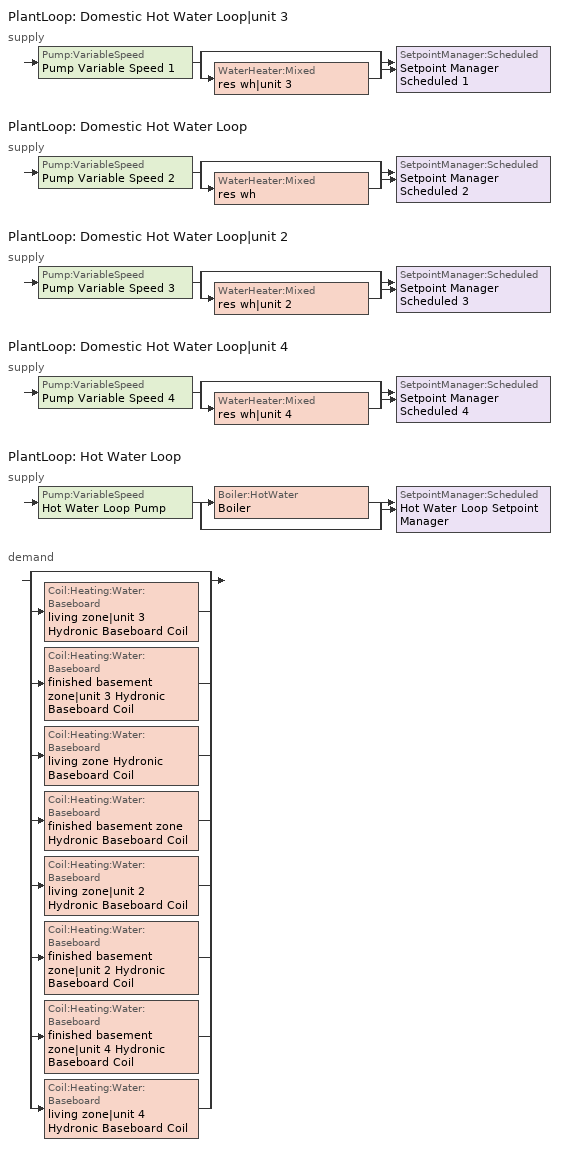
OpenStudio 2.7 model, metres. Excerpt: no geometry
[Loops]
PlantLoop 'Domestic Hot Water Loop|unit 3'
 supply: Pump:VariableSpeed 'Pump Variable Speed 1' > split
  | bypass
  | WaterHeater:Mixed 'res wh|unit 3'
  join > SetpointManager:Scheduled 'Setpoint Manager Scheduled 1'
PlantLoop 'Domestic Hot Water Loop'
 supply: Pump:VariableSpeed 'Pump Variable Speed 2' > split
  | bypass
  | WaterHeater:Mixed 'res wh'
  join > SetpointManager:Scheduled 'Setpoint Manager Scheduled 2'
PlantLoop 'Domestic Hot Water Loop|unit 2'
 supply: Pump:VariableSpeed 'Pump Variable Speed 3' > split
  | bypass
  | WaterHeater:Mixed 'res wh|unit 2'
  join > SetpointManager:Scheduled 'Setpoint Manager Scheduled 3'
PlantLoop 'Domestic Hot Water Loop|unit 4'
 supply: Pump:VariableSpeed 'Pump Variable Speed 4' > split
  | bypass
  | WaterHeater:Mixed 'res wh|unit 4'
  join > SetpointManager:Scheduled 'Setpoint Manager Scheduled 4'
PlantLoop 'Hot Water Loop'
 supply: Pump:VariableSpeed 'Hot Water Loop Pump' > split
  | Boiler:HotWater 'Boiler'
  | bypass
  join > SetpointManager:Scheduled 'Hot Water Loop Setpoint Manager'
 demand: split
  | bypass
  | Coil:Heating:Water:Baseboard 'living zone|unit 3 Hydronic Baseboard Coil'
  | Coil:Heating:Water:Baseboard 'finished basement zone|unit 3 Hydronic Baseboard Coil'
  | Coil:Heating:Water:Baseboard 'living zone Hydronic Baseboard Coil'
  | Coil:Heating:Water:Baseboard 'finished basement zone Hydronic Baseboard Coil'
  | Coil:Heating:Water:Baseboard 'living zone|unit 2 Hydronic Baseboard Coil'
  | Coil:Heating:Water:Baseboard 'finished basement zone|unit 2 Hydronic Baseboard Coil'
  | Coil:Heating:Water:Baseboard 'finished basement zone|unit 4 Hydronic Baseboard Coil'
  | Coil:Heating:Water:Baseboard 'living zone|unit 4 Hydronic Baseboard Coil'
[Sizing:Zone] Zone Cooling Design Supply Air Temperature Input Method=SupplyAirTemperature; Zone Cooling Design Supply Air Temperature {C}=14; Zone Cooling Design Supply Air Temperature Difference {deltaC}=11.11; Zone Heating Design Supply Air Temperature Input Method=SupplyAirTemperature; Zone Heating Design Supply Air Temperature {C}=40; Zone Heating Design Supply Air Temperature Difference {deltaC}=11.11; Zone Cooling Design Supply Air Humidity Ratio {kg-H2O/kg-air}=0.0085; Zone Heating Design Supply Air Humidity Ratio {kg-H2O/kg-air}=0.008; Cooling Design Air Flow Method=DesignDay; Heating Design Air Flow Method=DesignDay; Account for Dedicated Outdoor Air System=No; Dedicated Outdoor Air System Control Strategy=NeutralSupplyAir; Dedicated Outdoor Air Low Setpoint Temperature for Design {C}=autosize; Dedicated Outdoor Air High Setpoint Temperature for Design {C}=autosize
living zone; living zone|unit 2; living zone|unit 3; living zone|unit 4; finished basement zone; finished basement zone|unit 2; finished basement zone|unit 3; finished basement zone|unit 4
[Zone equipment]
living zone: living zone Hydronic Baseboard
living zone|unit 2: living zone|unit 2 Hydronic Baseboard
living zone|unit 3: living zone|unit 3 Hydronic Baseboard
living zone|unit 4: living zone|unit 4 Hydronic Baseboard
finished basement zone: finished basement zone Hydronic Baseboard
finished basement zone|unit 2: finished basement zone|unit 2 Hydronic Baseboard
finished basement zone|unit 3: finished basement zone|unit 3 Hydronic Baseboard
finished basement zone|unit 4: finished basement zone|unit 4 Hydronic Baseboard
[PlantLoop] Glycol Concentration=0; Load Distribution Scheme=Optimal
Name | Maximum Loop Flow Rate {m3/s} | Plant Loop Volume {m3} | Fluid Type | Minimum Loop Temperature {C}
Domestic Hot Water Loop|unit 3; Domestic Hot Water Loop; Domestic Hot Water Loop|unit 2; Domestic Hot Water Loop|unit 4 | 0.01 | 0.003
Hot Water Loop |  | Autocalculate | Water | 10
[Sizing:Plant] Loop Type=Heating; Sizing Option=NonCoincident; Zone Timesteps in Averaging Window=1; Coincident Sizing Factor Mode=None
Name | Design Loop Exit Temperature {C} | Loop Design Temperature Difference {deltaC}
Domestic Hot Water Loop|unit 3; Domestic Hot Water Loop; Domestic Hot Water Loop|unit 2; Domestic Hot Water Loop|unit 4 | 52.6667 | 5.55556
Hot Water Loop | 82.2222 | 11.1111
[Pump:VariableSpeed] Pump Control Type=Intermittent; Skin Loss Radiative Fraction=0.5; Design Power Sizing Method=PowerPerFlowPerPressure; Design Electric Power per Unit Flow Rate {W/(m3/s)}=348701.1; Design Shaft Power per Unit Flow Rate per Unit Head {W-s/m3-Pa}=1.28205; Design Minimum Flow Rate Fraction=0
Name | Rated Flow Rate {m3/s} | Rated Pump Head {Pa} | Rated Power Consumption {W} | Motor Efficiency | Fraction of Motor Inefficiencies to Fluid Stream | Coefficient 1 of the Part Load Performance Curve | Coefficient 2 of the Part Load Performance Curve | Coefficient 3 of the Part Load Performance Curve | Coefficient 4 of the Part Load Performance Curve
Pump Variable Speed 1; Pump Variable Speed 2; Pump Variable Speed 3; Pump Variable Speed 4 | 0.01 | 1 | 0 | 1 | 0 | 0 | 1 | 0 | 0
Hot Water Loop Pump |  | 179344 |  | 0.9
[SetpointManager:Scheduled] Control Variable=Temperature
Name | Schedule
Setpoint Manager Scheduled 1 | dhw temp
Setpoint Manager Scheduled 2 | dhw temp 1
Setpoint Manager Scheduled 3 | dhw temp 2
Setpoint Manager Scheduled 4 | dhw temp 3
Hot Water Loop Setpoint Manager | Hot Water Loop Temp - 180F
[WaterHeater:Mixed] Tank Volume {m3}=0.143846; Deadband Temperature Difference {deltaC}=2; Maximum Temperature Limit {C}=99; Heater Control Type=Cycle; Heater Maximum Capacity {W}=11722.8; Heater Minimum Capacity {W}=0; Heater Fuel Type=NaturalGas; Heater Thermal Efficiency=0.773298; Off Cycle Parasitic Fuel Consumption Rate {W}=0; Off Cycle Parasitic Fuel Type=Electricity; Off Cycle Parasitic Heat Fraction to Tank=0; On Cycle Parasitic Fuel Consumption Rate {W}=0; On Cycle Parasitic Fuel Type=Electricity; On Cycle Parasitic Heat Fraction to Tank=0; Ambient Temperature Indicator=ThermalZone; Off Cycle Loss Coefficient to Ambient Temperature {W/K}=4.15693; Off Cycle Loss Fraction to Thermal Zone=0.64; On Cycle Loss Coefficient to Ambient Temperature {W/K}=4.15693; On Cycle Loss Fraction to Thermal Zone=1; Use Side Effectiveness=1; Source Side Effectiveness=1; Use Side Design Flow Rate {m3/s}=autosize; Source Side Design Flow Rate {m3/s}=autosize; Indirect Water Heating Recovery Time {hr}=1.5; Source Side Flow Control Mode=IndirectHeatPrimarySetpoint
Name | Setpoint Temperature Schedule | Ambient Temperature Thermal Zone
res wh|unit 3 | WH Setpoint Temp | finished basement zone|unit 3
res wh | WH Setpoint Temp 1 | finished basement zone
res wh|unit 2 | WH Setpoint Temp 2 | finished basement zone|unit 2
res wh|unit 4 | WH Setpoint Temp 3 | finished basement zone|unit 4
[Boiler:HotWater]
Boiler: Fuel Type=NaturalGas; Nominal Thermal Efficiency=0.78; Efficiency Curve Temperature Evaluation Variable=LeavingBoiler; Design Water Outlet Temperature {C}=82.2222; Minimum Part Load Ratio=0; Maximum Part Load Ratio=1.2; Optimum Part Load Ratio=1; Water Outlet Upper Temperature Limit {C}=95; Boiler Flow Mode=LeavingSetpointModulated; Parasitic Electric Load {W}=0; Sizing Factor=1
[Coil:Heating:Water:Baseboard] Heating Design Capacity Method=HeatingDesignCapacity; Heating Design Capacity {W}=autosize; Heating Design Capacity Per Floor Area {W/m2}=0; Fraction of Autosized Heating Design Capacity=0.8
living zone|unit 3 Hydronic Baseboard Coil; finished basement zone|unit 3 Hydronic Baseboard Coil; living zone Hydronic Baseboard Coil; finished basement zone Hydronic Baseboard Coil; living zone|unit 2 Hydronic Baseboard Coil; finished basement zone|unit 2 Hydronic Baseboard Coil; finished basement zone|unit 4 Hydronic Baseboard Coil; living zone|unit 4 Hydronic Baseboard Coil
[ZoneHVAC:Baseboard:Convective:Water] Availability Schedule=residential heating season
Name | Heating Coil
living zone|unit 3 Hydronic Baseboard | living zone|unit 3 Hydronic Baseboard Coil
finished basement zone|unit 3 Hydronic Baseboard | finished basement zone|unit 3 Hydronic Baseboard Coil
living zone Hydronic Baseboard | living zone Hydronic Baseboard Coil
finished basement zone Hydronic Baseboard | finished basement zone Hydronic Baseboard Coil
living zone|unit 2 Hydronic Baseboard | living zone|unit 2 Hydronic Baseboard Coil
finished basement zone|unit 2 Hydronic Baseboard | finished basement zone|unit 2 Hydronic Baseboard Coil
finished basement zone|unit 4 Hydronic Baseboard | finished basement zone|unit 4 Hydronic Baseboard Coil
living zone|unit 4 Hydronic Baseboard | living zone|unit 4 Hydronic Baseboard Coil
[EnergyManagementSystem:Sensor]
Name | Output Variable or Output Meter Index Key | Output Variable or Output Meter
res_af_3_tin_s | living zone|unit 3 | Zone Mean Air Temperature
res_af_3_tt_s | living zone|unit 3 | Zone Outdoor Air Drybulb Temperature
res_ds_3_win_s | living zone|unit 3 | Zone Mean Air Humidity Ratio
res_af_1_tin_s | living zone | Zone Mean Air Temperature
res_af_1_tt_s | living zone | Zone Outdoor Air Drybulb Temperature
res_ds_1_win_s | living zone | Zone Mean Air Humidity Ratio
res_af_2_tin_s | living zone|unit 2 | Zone Mean Air Temperature
res_af_2_tt_s | living zone|unit 2 | Zone Outdoor Air Drybulb Temperature
res_ds_2_win_s | living zone|unit 2 | Zone Mean Air Humidity Ratio
res_af_4_tin_s | living zone|unit 4 | Zone Mean Air Temperature
res_af_4_tt_s | living zone|unit 4 | Zone Outdoor Air Drybulb Temperature
res_ds_4_win_s | living zone|unit 4 | Zone Mean Air Humidity Ratio
[EnergyManagementSystem:Program]
res_infil_3_program: Set p_m = 0.14; Set p_s = 0.22; Set s_m = 270; Set s_s = 370; Set z_m = 9.99744; Set z_s = 2.4384; Set f_t = (((s_m/z_m)^p_m)*((z_s/s_s)^p_s)); Set Tdiff = res_af_3_tin_s-res_af_3_tt_s; Set dT = @Abs Tdiff; Set c = 0.0104; Set Cs = 0.0471; Set Cw = 0.1406; Set n = 0.67; Set sft = (f_t*0.9); Set temp1 = ((c*Cw)*((sft*res_af_vw_s)^(2*n)))^2; Set Qn = (((c*Cs*(dT^n))^2)+temp1)^0.5; Set Tdiff = res_af_3_tin_s-res_af_3_tt_s; Set dT = @Abs Tdiff; Set QWHV = res_infil_3_wh_sch_s*0.0184; Set Qrange = res_infil_3_range_sch_s*0.0472; Set Qdryer = 0.0; Set Qbath = res_infil_3_bath_sch_s*0.0472; Set QhpwhOut = 0; Set QhpwhIn = 0; Set QductsOut = res_ds_3_lk_ret_fan_equiv; Set QductsIn = res_ds_3_lk_sup_fan_equiv; Set Qout = QWHV+Qrange+Qbath+Qdryer+QhpwhOut+QductsOut; Set Qin = QhpwhIn+QductsIn; Set Qu = (@Abs (Qout-Qin)); Set Qb = (@Min Qout Qin); Set faneff_wh = 0.9438948864000002; Set res_infil_3_house_fan_act = (QWHV*300)/faneff_wh; Set faneff_sp = 0.4719474432000001; Set res_infil_3_range_fan_act = (Qrange*300)/faneff_sp; Set res_infil_3_bath_fan_act = (Qbath*300)/faneff_sp; Set Q_acctd_for_elsewhere = QhpwhOut+QhpwhIn+QductsOut+QductsIn; Set res_infil_3_flow_act = (((Qu^2)+(Qn^2))^0.5)-Q_acctd_for_elsewhere; Set res_infil_3_flow_act = (@Max res_infil_3_flow_act 0)
res_nv_1_program: Set Tdiff = res_af_1_tin_s-res_af_1_tt_s; Set dT = (@Abs Tdiff); Set pt = (@RhFnTdbWPb res_af_1_tt_s res_nv_wt_s res_nv_pb_s); Set NVA = 3018.4293253412534; Set Cs = 8.963020389461627e-05; Set Cw = 0.00019952631717120038; Set MNV = 0.56633693184; Set MHR = 0.0115; Set MRH = 0.7; Set temp1 = (res_nv_1_nva_s*NVA); Set SGNV = temp1*((((Cs*dT)+(Cw*(res_af_vw_s^2)))^0.5)/1000); If (res_nv_wt_s<MHR) && (pt<MRH) && (res_af_1_tin_s>res_nv_1_sp_s); Set temp2 = (res_af_1_tin_s-res_nv_1_sp_s); Set NVadj1 = temp2/(res_af_1_tin_s-res_af_1_tt_s); Set NVadj2 = (@Min NVadj1 1); Set NVadj3 = (@Max NVadj2 0); Set NVadj = SGNV*NVadj3; Set res_nv_1_flow_act = (@Min NVadj MNV); Else; Set res_nv_1_flow_act = 0; EndIf
res_ds_1_program: Set res_ds_1_lk_sup_fan_equiv = 0; Set res_ds_1_lk_ret_fan_equiv = 0
res_infil_1_program: Set p_m = 0.14; Set p_s = 0.22; Set s_m = 270; Set s_s = 370; Set z_m = 9.99744; Set z_s = 2.4384; Set f_t = (((s_m/z_m)^p_m)*((z_s/s_s)^p_s)); Set Tdiff = res_af_1_tin_s-res_af_1_tt_s; Set dT = @Abs Tdiff; Set c = 0.0209; Set Cs = 0.0471; Set Cw = 0.1406; Set n = 0.67; Set sft = (f_t*0.9); Set temp1 = ((c*Cw)*((sft*res_af_vw_s)^(2*n)))^2; Set Qn = (((c*Cs*(dT^n))^2)+temp1)^0.5; Set Tdiff = res_af_1_tin_s-res_af_1_tt_s; Set dT = @Abs Tdiff; Set QWHV = res_infil_1_wh_sch_s*0.0184; Set Qrange = res_infil_1_range_sch_s*0.0472; Set Qdryer = 0.0; Set Qbath = res_infil_1_bath_sch_s*0.0472; Set QhpwhOut = 0; Set QhpwhIn = 0; Set QductsOut = res_ds_1_lk_ret_fan_equiv; Set QductsIn = res_ds_1_lk_sup_fan_equiv; Set Qout = QWHV+Qrange+Qbath+Qdryer+QhpwhOut+QductsOut; Set Qin = QhpwhIn+QductsIn; Set Qu = (@Abs (Qout-Qin)); Set Qb = (@Min Qout Qin); Set faneff_wh = 0.9438948864000002; Set res_infil_1_house_fan_act = (QWHV*300)/faneff_wh; Set faneff_sp = 0.4719474432000001; Set res_infil_1_range_fan_act = (Qrange*300)/faneff_sp; Set res_infil_1_bath_fan_act = (Qbath*300)/faneff_sp; Set Q_acctd_for_elsewhere = QhpwhOut+QhpwhIn+QductsOut+QductsIn; Set res_infil_1_flow_act = (((Qu^2)+(Qn^2))^0.5)-Q_acctd_for_elsewhere; Set res_infil_1_flow_act = (@Max res_infil_1_flow_act 0)
res_nv_2_program: Set Tdiff = res_af_2_tin_s-res_af_2_tt_s; Set dT = (@Abs Tdiff); Set pt = (@RhFnTdbWPb res_af_2_tt_s res_nv_wt_s res_nv_pb_s); Set NVA = 1429.1184394532572; Set Cs = 8.963020389461627e-05; Set Cw = 0.00019952631717120038; Set MNV = 0.56633693184; Set MHR = 0.0115; Set MRH = 0.7; Set temp1 = (res_nv_2_nva_s*NVA); Set SGNV = temp1*((((Cs*dT)+(Cw*(res_af_vw_s^2)))^0.5)/1000); If (res_nv_wt_s<MHR) && (pt<MRH) && (res_af_2_tin_s>res_nv_2_sp_s); Set temp2 = (res_af_2_tin_s-res_nv_2_sp_s); Set NVadj1 = temp2/(res_af_2_tin_s-res_af_2_tt_s); Set NVadj2 = (@Min NVadj1 1); Set NVadj3 = (@Max NVadj2 0); Set NVadj = SGNV*NVadj3; Set res_nv_2_flow_act = (@Min NVadj MNV); Else; Set res_nv_2_flow_act = 0; EndIf
res_ds_2_program: Set res_ds_2_lk_sup_fan_equiv = 0; Set res_ds_2_lk_ret_fan_equiv = 0
res_infil_2_program: Set p_m = 0.14; Set p_s = 0.22; Set s_m = 270; Set s_s = 370; Set z_m = 9.99744; Set z_s = 2.4384; Set f_t = (((s_m/z_m)^p_m)*((z_s/s_s)^p_s)); Set Tdiff = res_af_2_tin_s-res_af_2_tt_s; Set dT = @Abs Tdiff; Set c = 0.0104; Set Cs = 0.0471; Set Cw = 0.1406; Set n = 0.67; Set sft = (f_t*0.9); Set temp1 = ((c*Cw)*((sft*res_af_vw_s)^(2*n)))^2; Set Qn = (((c*Cs*(dT^n))^2)+temp1)^0.5; Set Tdiff = res_af_2_tin_s-res_af_2_tt_s; Set dT = @Abs Tdiff; Set QWHV = res_infil_2_wh_sch_s*0.0184; Set Qrange = res_infil_2_range_sch_s*0.0472; Set Qdryer = 0.0; Set Qbath = res_infil_2_bath_sch_s*0.0472; Set QhpwhOut = 0; Set QhpwhIn = 0; Set QductsOut = res_ds_2_lk_ret_fan_equiv; Set QductsIn = res_ds_2_lk_sup_fan_equiv; Set Qout = QWHV+Qrange+Qbath+Qdryer+QhpwhOut+QductsOut; Set Qin = QhpwhIn+QductsIn; Set Qu = (@Abs (Qout-Qin)); Set Qb = (@Min Qout Qin); Set faneff_wh = 0.9438948864000002; Set res_infil_2_house_fan_act = (QWHV*300)/faneff_wh; Set faneff_sp = 0.4719474432000001; Set res_infil_2_range_fan_act = (Qrange*300)/faneff_sp; Set res_infil_2_bath_fan_act = (Qbath*300)/faneff_sp; Set Q_acctd_for_elsewhere = QhpwhOut+QhpwhIn+QductsOut+QductsIn; Set res_infil_2_flow_act = (((Qu^2)+(Qn^2))^0.5)-Q_acctd_for_elsewhere; Set res_infil_2_flow_act = (@Max res_infil_2_flow_act 0)
res_nv_4_program: Set Tdiff = res_af_4_tin_s-res_af_4_tt_s; Set dT = (@Abs Tdiff); Set pt = (@RhFnTdbWPb res_af_4_tt_s res_nv_wt_s res_nv_pb_s); Set NVA = 3018.429325341275; Set Cs = 8.963020389461627e-05; Set Cw = 0.00019952631717120038; Set MNV = 0.5663369318400001; Set MHR = 0.0115; Set MRH = 0.7; Set temp1 = (res_nv_4_nva_s*NVA); Set SGNV = temp1*((((Cs*dT)+(Cw*(res_af_vw_s^2)))^0.5)/1000); If (res_nv_wt_s<MHR) && (pt<MRH) && (res_af_4_tin_s>res_nv_4_sp_s); Set temp2 = (res_af_4_tin_s-res_nv_4_sp_s); Set NVadj1 = temp2/(res_af_4_tin_s-res_af_4_tt_s); Set NVadj2 = (@Min NVadj1 1); Set NVadj3 = (@Max NVadj2 0); Set NVadj = SGNV*NVadj3; Set res_nv_4_flow_act = (@Min NVadj MNV); Else; Set res_nv_4_flow_act = 0; EndIf
res_ds_4_program: Set res_ds_4_lk_sup_fan_equiv = 0; Set res_ds_4_lk_ret_fan_equiv = 0
res_infil_4_program: Set p_m = 0.14; Set p_s = 0.22; Set s_m = 270; Set s_s = 370; Set z_m = 9.99744; Set z_s = 2.4384; Set f_t = (((s_m/z_m)^p_m)*((z_s/s_s)^p_s)); Set Tdiff = res_af_4_tin_s-res_af_4_tt_s; Set dT = @Abs Tdiff; Set c = 0.0209; Set Cs = 0.0471; Set Cw = 0.1406; Set n = 0.67; Set sft = (f_t*0.9); Set temp1 = ((c*Cw)*((sft*res_af_vw_s)^(2*n)))^2; Set Qn = (((c*Cs*(dT^n))^2)+temp1)^0.5; Set Tdiff = res_af_4_tin_s-res_af_4_tt_s; Set dT = @Abs Tdiff; Set QWHV = res_infil_4_wh_sch_s*0.0184; Set Qrange = res_infil_4_range_sch_s*0.0472; Set Qdryer = 0.0; Set Qbath = res_infil_4_bath_sch_s*0.0472; Set QhpwhOut = 0; Set QhpwhIn = 0; Set QductsOut = res_ds_4_lk_ret_fan_equiv; Set QductsIn = res_ds_4_lk_sup_fan_equiv; Set Qout = QWHV+Qrange+Qbath+Qdryer+QhpwhOut+QductsOut; Set Qin = QhpwhIn+QductsIn; Set Qu = (@Abs (Qout-Qin)); Set Qb = (@Min Qout Qin); Set faneff_wh = 0.9438948864000002; Set res_infil_4_house_fan_act = (QWHV*300)/faneff_wh; Set faneff_sp = 0.4719474432000001; Set res_infil_4_range_fan_act = (Qrange*300)/faneff_sp; Set res_infil_4_bath_fan_act = (Qbath*300)/faneff_sp; Set Q_acctd_for_elsewhere = QhpwhOut+QhpwhIn+QductsOut+QductsIn; Set res_infil_4_flow_act = (((Qu^2)+(Qn^2))^0.5)-Q_acctd_for_elsewhere; Set res_infil_4_flow_act = (@Max res_infil_4_flow_act 0)
[EnergyManagementSystem:ProgramCallingManager]
res af_3 program calling manager: BeginTimestepBeforePredictor; res_infil_3_program; res_nv_3_program
res ds_3 program calling manager: EndOfSystemTimestepAfterHVACReporting; res_ds_3_program
res af_1 program calling manager: BeginTimestepBeforePredictor; res_infil_1_program; res_nv_1_program
res ds_1 program calling manager: EndOfSystemTimestepAfterHVACReporting; res_ds_1_program
res af_2 program calling manager: BeginTimestepBeforePredictor; res_infil_2_program; res_nv_2_program
res ds_2 program calling manager: EndOfSystemTimestepAfterHVACReporting; res_ds_2_program
res af_4 program calling manager: BeginTimestepBeforePredictor; res_infil_4_program; res_nv_4_program
res ds_4 program calling manager: EndOfSystemTimestepAfterHVACReporting; res_ds_4_program
[Schedule:Ruleset]
Name | Default Day Schedule
Hot Water Loop Temp - 180F | Hot Water Loop Temp - 180F Default
residential heating season | Schedule Day 1
[Schedule:Day]
Hot Water Loop Temp - 180F Default: 24, 0, 82.2222
Schedule Day 1: 24, 0, 0
residential heating season allday1; residential heating season allday2; residential heating season allday3; residential heating season allday4; residential heating season allday5; residential heating season allday6; residential heating season allday7; residential heating season allday8; residential heating season allday9; residential heating season allday10; residential heating season allday11; residential heating season allday12: 24, 0, 1
[Schedule:Rule] Schedule Ruleset=residential heating season; Apply Sunday=Yes; Apply Monday=Yes; Apply Tuesday=Yes; Apply Wednesday=Yes; Apply Thursday=Yes; Apply Friday=Yes; Apply Saturday=Yes; Date Specification Type=DateRange; Start Day=1
Name | Rule Order | Day Schedule | Start Month | End Month | End Day
residential heating season allday ruleset1 | 11 | residential heating season allday1 | 1 | 1 | 31
residential heating season allday ruleset2 | 10 | residential heating season allday2 | 2 | 2 | 28
residential heating season allday ruleset3 | 9 | residential heating season allday3 | 3 | 3 | 31
residential heating season allday ruleset4 | 8 | residential heating season allday4 | 4 | 4 | 30
residential heating season allday ruleset5 | 7 | residential heating season allday5 | 5 | 5 | 31
residential heating season allday ruleset6 | 6 | residential heating season allday6 | 6 | 6 | 30
residential heating season allday ruleset7 | 5 | residential heating season allday7 | 7 | 7 | 31
residential heating season allday ruleset8 | 4 | residential heating season allday8 | 8 | 8 | 31
residential heating season allday ruleset9 | 3 | residential heating season allday9 | 9 | 9 | 30
residential heating season allday ruleset10 | 2 | residential heating season allday10 | 10 | 10 | 31
residential heating season allday ruleset11 | 1 | residential heating season allday11 | 11 | 11 | 30
residential heating season allday ruleset12 | 0 | residential heating season allday12 | 12 | 12 | 31
[Schedule:Constant] Value=52.6667
dhw temp; WH Setpoint Temp; dhw temp 1; WH Setpoint Temp 1; dhw temp 2; WH Setpoint Temp 2; dhw temp 3; WH Setpoint Temp 3
